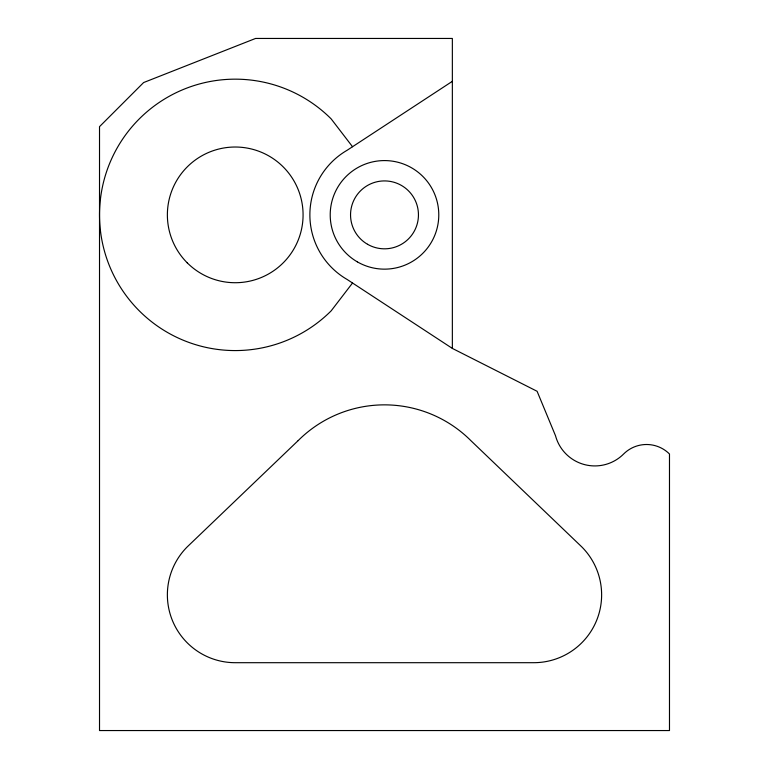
<?xml version="1.0" encoding="UTF-8"?>
<svg xmlns="http://www.w3.org/2000/svg" width="769" height="769" viewBox="0 0 769 769"><rect width="100%" height="100%" fill="white"/><g stroke="black" fill="none" stroke-linecap="round" stroke-linejoin="round"><path stroke-width="1.15" d="M352.529 283.011L331.179 310.83A135.709 135.709 0 0 1 139.266 310.83A135.709 135.709 0 0 1 139.266 118.907A135.709 135.709 0 0 1 331.179 118.907L352.529 146.725M452.355 81.322L347.184 150.234A74.641 74.641 0 0 0 347.184 279.503L452.355 348.415L537.098 391.286L555.516 435.744A40.709 40.709 0 0 0 623.63 453.998A32.423 32.423 0 0 1 669.482 453.998L669.482 730.55L99.518 730.55L99.518 126.654L143.62 82.552L255.577 38.45L452.355 38.45L452.355 348.415M298.141 440.627L187.242 546.865A67.855 67.855 0 0 0 235.227 662.695L533.773 662.695A67.855 67.855 0 0 0 581.758 546.865L470.859 440.627A122.136 122.136 0 0 0 298.141 440.627M187.242 262.844A67.855 67.855 0 0 0 300.766 232.43A67.855 67.855 0 0 0 217.665 149.33A67.855 67.855 0 0 0 187.242 262.844M357.354 261.873A54.282 54.282 0 0 0 438.782 214.868A54.282 54.282 0 0 0 357.354 167.853A54.282 54.282 0 0 0 357.354 261.873M367.524 244.273A33.951 33.951 0 0 0 418.451 214.868A33.951 33.951 0 0 0 367.524 185.464A33.951 33.951 0 0 0 367.524 244.273"/></g></svg>
